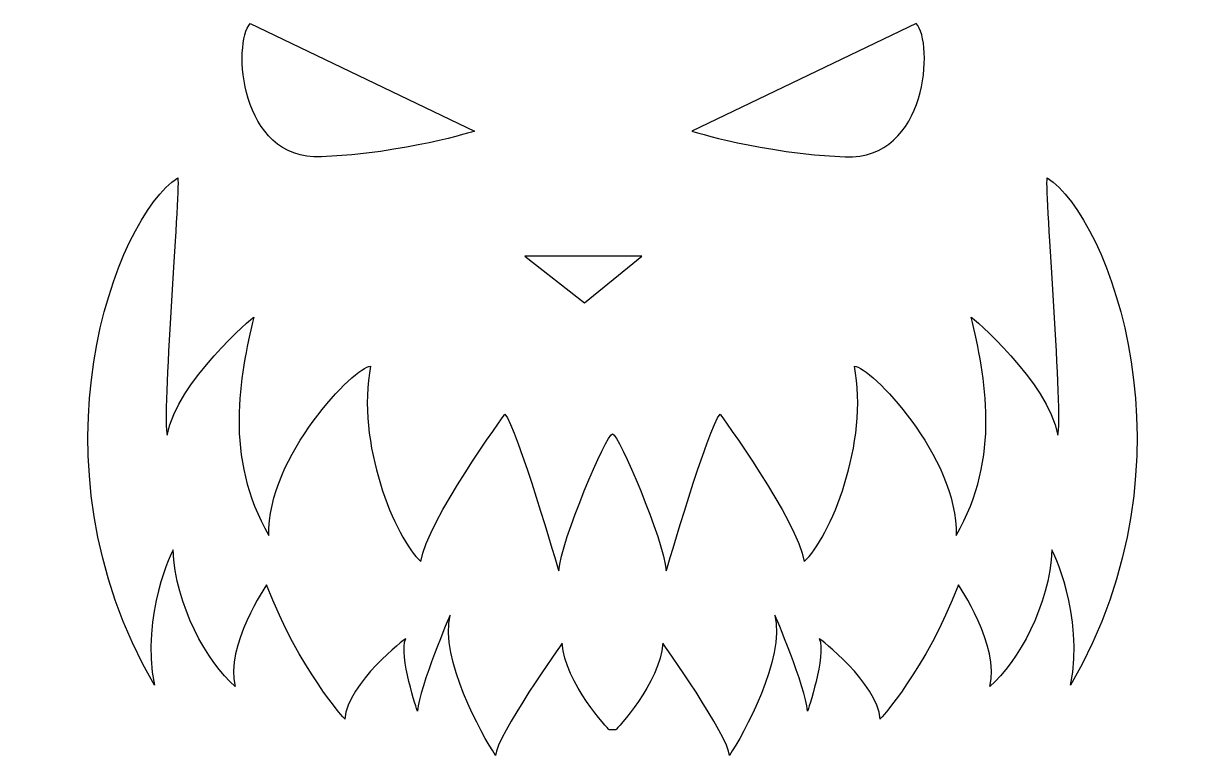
# Model space of a CAD drawing. Header units: centimetres. Extents: x -12 to 12, y -7.4 to 7.4.
import ezdxf

# ---------------------------------------------------------------- set-up
doc = ezdxf.new("R2010")
doc.units = ezdxf.units.CM
doc.header["$MEASUREMENT"] = 0
doc.layers.add('Camada 1', color=7, linetype='Continuous')

msp = doc.modelspace()

# ---------------------------------------------------------------- linework, layer by layer
at = {"layer": 'Camada 1'}
for points, knots in [([(-2.80009, 5.24425), (-2.80009, 5.24425), (-7.35613, 7.42736), (-7.35613, 7.42736), (-7.35613, 7.42736), (-7.71207, 7.04768), (-7.59343, 4.65101), (-5.90865, 4.72221), (-5.90865, 4.72221), (-4.22387, 4.79341), (-2.80009, 5.24425), (-2.80009, 5.24425)], [0, 0, 0, 0, 0.25, 0.25, 0.25, 0.25, 0.5, 0.5, 0.5, 0.5, 1, 1, 1, 1]), ([(1.61361, 5.24425), (1.61361, 5.24425), (6.16966, 7.42736), (6.16966, 7.42736), (6.16966, 7.42736), (6.52558, 7.04768), (6.40696, 4.65101), (4.72215, 4.72221), (4.72215, 4.72221), (3.03736, 4.79338), (1.61361, 5.24425), (1.61361, 5.24425)], [0, 0, 0, 0, 0.25, 0.25, 0.25, 0.25, 0.5, 0.5, 0.5, 0.5, 1, 1, 1, 1]), ([(0.07117, -6.90528), (0.07117, -6.90528), (0.9729, -5.95611), (1.02036, -5.14932), (1.02036, -5.14932), (1.02036, -5.14932), (2.37294, -7.04765), (2.37294, -7.42736), (2.37294, -7.42736), (2.65771, -7.00022), (3.51194, -5.45783), (3.2984, -4.57981), (3.2984, -4.57981), (3.2984, -4.57981), (3.91536, -6.02732), (3.9628, -6.52564), (3.9628, -6.52564), (3.9628, -6.52564), (4.3425, -5.41037), (4.2001, -5.05442), (4.2001, -5.05442), (4.2001, -5.05442), (5.3866, -5.95615), (5.43404, -6.69177), (5.43404, -6.69177), (5.43404, -6.69177), (6.3595, -5.69511), (7.02392, -3.96286), (7.02392, -3.96286), (7.02392, -3.96286), (7.87818, -5.22053), (7.66464, -6.02732), (7.66464, -6.02732), (8.23413, -5.529), (8.87482, -4.38997), (8.92228, -3.25097), (8.92228, -3.25097), (8.92228, -3.25097), (9.5867, -4.55608), (9.30196, -6.00359), (9.30196, -6.00359), (11.95965, -1.42381), (10.08505, 3.4882), (8.82735, 4.295), (8.82735, 4.295), (8.77991, 3.98658), (9.15956, -0.61694), (9.04092, -0.92541), (9.04092, -0.92541), (8.85108, 0.16616), (7.28493, 1.47127), (7.28493, 1.47127), (7.28493, 1.47127), (7.5697, 0.26107), (7.90189, -1.37626), (6.97645, -2.96614), (6.97645, -2.96614), (7.02392, -1.35255), (5.22049, 0.47463), (4.91201, 0.47463), (4.91201, 0.47463), (5.22049, -1.06779), (4.41369, -3.03734), (3.89164, -3.48819), (3.89164, -3.48819), (3.773, -2.6814), (2.18315, -0.49827), (2.18315, -0.49827), (2.18315, -0.49827), (1.94585, -0.75928), (1.09158, -3.67803), (1.09158, -3.67803), (1.09158, -3.67803), (1.04414, -3.06107), (0.11868, -0.90168), (0.00004, -0.90168), (0.00004, -0.90168), (-0.1186, -0.90168), (-1.04406, -3.06105), (-1.0915, -3.67803), (-1.0915, -3.67803), (-1.0915, -3.67803), (-1.94576, -0.75931), (-2.18307, -0.49827), (-2.18307, -0.49827), (-2.18307, -0.49827), (-3.77292, -2.6814), (-3.89159, -3.48819), (-3.89159, -3.48819), (-4.41364, -3.03734), (-5.22043, -1.06778), (-4.91196, 0.47463), (-4.91196, 0.47463), (-5.22044, 0.47463), (-7.02389, -1.35256), (-6.97642, -2.96614), (-6.97642, -2.96614), (-7.90188, -1.37626), (-7.56967, 0.26106), (-7.2849, 1.47127), (-7.2849, 1.47127), (-7.2849, 1.47127), (-8.85105, 0.16616), (-9.04089, -0.92541), (-9.04089, -0.92541), (-9.15953, -0.61693), (-8.77988, 3.98658), (-8.82732, 4.295), (-8.82732, 4.295), (-10.08502, 3.48821), (-11.95964, -1.4238), (-9.30196, -6.00358), (-9.30196, -6.00358), (-9.5867, -4.55607), (-8.92228, -3.25096), (-8.92228, -3.25096), (-8.92228, -3.25096), (-8.87481, -4.38996), (-8.23413, -5.529), (-7.66461, -6.02731), (-7.66461, -6.02731), (-7.87818, -5.22052), (-7.02392, -3.96285), (-7.02392, -3.96285), (-7.02392, -3.96285), (-6.3595, -5.6951), (-5.43404, -6.69176), (-5.43404, -6.69176), (-5.43404, -6.69176), (-5.3866, -5.95614), (-4.2001, -5.05441), (-4.2001, -5.05441), (-4.2001, -5.05441), (-4.34247, -5.41035), (-3.9628, -6.52563), (-3.9628, -6.52563), (-3.9628, -6.52563), (-3.91536, -6.02731), (-3.29838, -4.5798), (-3.29838, -4.5798), (-3.29838, -4.5798), (-3.51195, -5.45782), (-2.65769, -7.00021), (-2.37292, -7.42735), (-2.37292, -7.42735), (-2.37292, -7.04765), (-1.02034, -5.14931), (-1.02034, -5.14931), (-1.02034, -5.14931), (-0.97287, -5.9561), (-0.07115, -6.90527), (-0.07115, -6.90527), (-0.07115, -6.90527), (-0.07115, -6.90527), (0.07117, -6.90528), (0.07117, -6.90528)], [0, 0, 0, 0, 0.025, 0.025, 0.025, 0.025, 0.05, 0.05, 0.05, 0.05, 0.075, 0.075, 0.075, 0.075, 0.1, 0.1, 0.1, 0.1, 0.125, 0.125, 0.125, 0.125, 0.15, 0.15, 0.15, 0.15, 0.175, 0.175, 0.175, 0.175, 0.2, 0.2, 0.2, 0.2, 0.225, 0.225, 0.225, 0.225, 0.25, 0.25, 0.25, 0.25, 0.275, 0.275, 0.275, 0.275, 0.3, 0.3, 0.3, 0.3, 0.325, 0.325, 0.325, 0.325, 0.35, 0.35, 0.35, 0.35, 0.375, 0.375, 0.375, 0.375, 0.4, 0.4, 0.4, 0.4, 0.425, 0.425, 0.425, 0.425, 0.45, 0.45, 0.45, 0.45, 0.475, 0.475, 0.475, 0.475, 0.5, 0.5, 0.5, 0.5, 0.525, 0.525, 0.525, 0.525, 0.55, 0.55, 0.55, 0.55, 0.575, 0.575, 0.575, 0.575, 0.6, 0.6, 0.6, 0.6, 0.625, 0.625, 0.625, 0.625, 0.65, 0.65, 0.65, 0.65, 0.675, 0.675, 0.675, 0.675, 0.7, 0.7, 0.7, 0.7, 0.725, 0.725, 0.725, 0.725, 0.75, 0.75, 0.75, 0.75, 0.775, 0.775, 0.775, 0.775, 0.8, 0.8, 0.8, 0.8, 0.825, 0.825, 0.825, 0.825, 0.85, 0.85, 0.85, 0.85, 0.875, 0.875, 0.875, 0.875, 0.9, 0.9, 0.9, 0.9, 0.925, 0.925, 0.925, 0.925, 0.95, 0.95, 0.95, 0.95, 1, 1, 1, 1]), ([(-1.77969, 2.70518), (-1.77969, 2.70518), (0.59322, 2.70518), (0.59322, 2.70518), (0.59322, 2.70518), (0.59322, 2.70518), (-0.56952, 1.75601), (-0.56952, 1.75601), (-0.56952, 1.75601), (-0.56952, 1.75601), (-1.77969, 2.70518), (-1.77969, 2.70518)], [0, 0, 0, 0, 0.25, 0.25, 0.25, 0.25, 0.5, 0.5, 0.5, 0.5, 1, 1, 1, 1])]:
    msp.add_open_spline(points, degree=3, knots=knots, dxfattribs=at)

doc.saveas('drawing.dxf')
